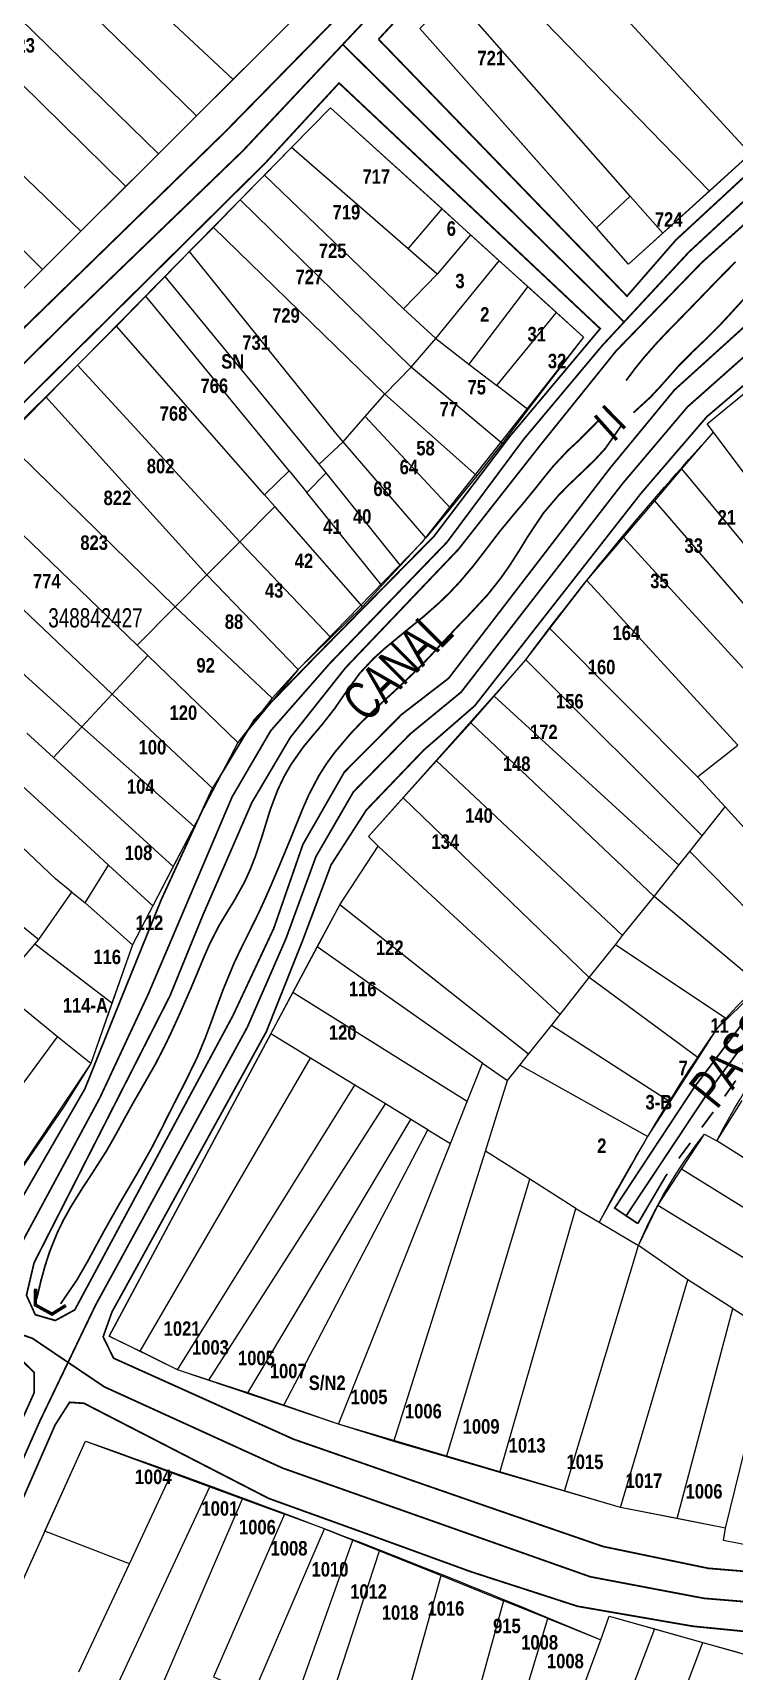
# Model space of a CAD drawing. Extents: x 203136 to 205923, y 4839890 to 4842982.
# Drawn here: x 205305.2 to 205378, y 4840160.3 to 4840330.2 of the extents above; entities that cross this region are included whole.
import ezdxf
from ezdxf.enums import TextEntityAlignment as Align

# ---------------------------------------------------------------- set-up
doc = ezdxf.new("R2010")
doc.units = 0
doc.header["$LTSCALE"] = 1.5
doc.header["$MEASUREMENT"] = 0
doc.linetypes.add('TRACO_25', pattern=[8, 3, -1, 1, -1, 1, -1])
for name, color, linetype in [('CD_MALHA_LOTES', 40, 'CONTINUOUS'), ('CD_TXT_QUADRA', 7, 'CONTINUOUS'), ('HD-CURSO-PERENE', 170, 'CONTINUOUS'), ('HD-TXT-PERENE', 170, 'CONTINUOUS'), ('RU-QUADRAS', 210, 'CONTINUOUS'), ('SV-EIXO-RUA-N-PAV', 6, 'CONTINUOUS'), ('SV-PONTE-BUEIRO', 249, 'CONTINUOUS'), ('SV-RUA-NAO-PAV-S-GUIA-C-GUIA', 7, 'CONTINUOUS'), ('SV-TXT-RUA-N-PAV-S-GUIA-C-GUIA', 7, 'CONTINUOUS'), ('Th_NmrPort', 1, 'CONTINUOUS')]:
    doc.layers.add(name, color=color, linetype=linetype)
doc.styles.add('3488-42-2D_TXTB$0$ARIAL', font='ARIAL.TTF')
doc.styles.add('ARIAL', font='ARIAL.TTF')
doc.styles.get("Standard").update_dxf_attribs({"font": 'swisscbo.ttf'})

msp = doc.modelspace()

# ---------------------------------------------------------------- linework, layer by layer
at = {"layer": 'CD_MALHA_LOTES', "linetype": 'Continuous', "flags": 128}
for points in [[(205326.01, 4840325.38), (205304.58, 4840345.4)], [(205322.23, 4840321.6), (205301.58, 4840341.74)], [(205379.67, 4840317.67), (205356.88, 4840342.47)], [(205375.4, 4840313.81), (205352.22, 4840337.7)], [(205318.28, 4840317.67), (205298.11, 4840337.35)], [(205367.18, 4840313.28), (205348.79, 4840334.18)], [(205314.9, 4840314.29), (205295.17, 4840333.69)], [(205332.94, 4840332.29), (205326.01, 4840325.38)], [(205345.38, 4840330.68), (205363.7, 4840309.98)], [(205310.23, 4840309.63), (205290.76, 4840328.34)], [(205306.24, 4840305.65), (205287.44, 4840324.45)], [(205326.01, 4840325.38), (205322.23, 4840321.6)], [(205332.08, 4840318.33), (205336.11, 4840322.44)], [(205336.11, 4840322.44), (205347.68, 4840311.96)], [(205322.23, 4840321.6), (205318.28, 4840317.67)], [(205318.28, 4840317.67), (205314.9, 4840314.29)], [(205329.27, 4840315.46), (205332.08, 4840318.33)], [(205344.17, 4840307.8), (205332.08, 4840318.33)], [(205379.67, 4840317.67), (205375.4, 4840313.81)], [(205326.75, 4840312.89), (205329.27, 4840315.46)], [(205343.67, 4840301.58), (205329.27, 4840315.46)], [(205314.9, 4840314.29), (205310.23, 4840309.63)], [(205375.4, 4840313.81), (205370.57, 4840309.44)], [(205323.96, 4840310.03), (205326.75, 4840312.89)], [(205344.49, 4840295.55), (205326.75, 4840312.89)], [(205344.17, 4840307.8), (205347.68, 4840311.96)], [(205347.68, 4840311.96), (205350.64, 4840309.27)], [(205363.7, 4840309.98), (205367.18, 4840313.28)], [(205367.18, 4840313.28), (205370.57, 4840309.44)], [(205310.23, 4840309.63), (205306.24, 4840305.65)], [(205321.5, 4840307.53), (205323.96, 4840310.03)], [(205341.75, 4840292.75), (205323.96, 4840310.03)], [(205350.64, 4840309.27), (205347.18, 4840305.17)], [(205353.6, 4840306.58), (205350.64, 4840309.27)], [(205367.02, 4840306.22), (205363.7, 4840309.98)], [(205370.57, 4840309.44), (205367.02, 4840306.22)], [(205318.96, 4840304.93), (205321.5, 4840307.53)], [(205336.65, 4840288.7), (205321.5, 4840307.53)], [(205347.18, 4840305.17), (205344.17, 4840307.8)], [(205306.24, 4840305.65), (205302.71, 4840302.13)], [(205347.18, 4840305.17), (205343.67, 4840301.58)], [(205347.04, 4840298.52), (205353.6, 4840306.58)], [(205353.6, 4840306.58), (205356.57, 4840303.89)], [(205316.95, 4840302.91), (205318.96, 4840304.93)], [(205334.95, 4840285.46), (205318.96, 4840304.93)], [(205356.57, 4840303.89), (205350.47, 4840295.86)], [(205356.57, 4840303.89), (205359.54, 4840301.2)], [(205313.93, 4840299.8), (205316.95, 4840302.91)], [(205331.82, 4840284.78), (205316.95, 4840302.91)], [(205343.67, 4840301.58), (205347.04, 4840298.52)], [(205353.37, 4840293.62), (205359.54, 4840301.2)], [(205359.54, 4840301.2), (205362.34, 4840298.66)], [(205309.87, 4840295.75), (205313.93, 4840299.8)], [(205329.26, 4840282.3), (205313.93, 4840299.8)], [(205344.49, 4840295.55), (205347.04, 4840298.52)], [(205347.04, 4840298.52), (205350.47, 4840295.86)], [(205362.34, 4840298.66), (205356.57, 4840291.14)], [(205306.59, 4840292.47), (205309.87, 4840295.75)], [(205326.71, 4840277.43), (205309.87, 4840295.75)], [(205341.75, 4840292.75), (205344.49, 4840295.55)], [(205353.91, 4840287.62), (205344.49, 4840295.55)], [(205350.47, 4840295.86), (205353.37, 4840293.62)], [(205356.57, 4840291.14), (205353.37, 4840293.62)], [(205302.18, 4840288.12), (205306.59, 4840292.47)], [(205323.3, 4840274), (205306.59, 4840292.47)], [(205339.7, 4840290.41), (205341.75, 4840292.75)], [(205351.3, 4840284.25), (205341.75, 4840292.75)], [(205375.19, 4840289.66), (205379.23, 4840292.98)], [(205337.42, 4840287.8), (205339.7, 4840290.41)], [(205348.54, 4840280.92), (205339.7, 4840290.41)], [(205356.57, 4840291.14), (205353.91, 4840287.62)], [(205337.42, 4840287.8), (205336.65, 4840288.7)], [(205372.56, 4840284.98), (205375.84, 4840288.78)], [(205375.84, 4840288.78), (205375.19, 4840289.66)], [(205392.26, 4840266.88), (205375.84, 4840288.78)], [(205320, 4840270.68), (205302.18, 4840288.12)], [(205334.95, 4840285.46), (205337.42, 4840287.8)], [(205345.98, 4840277.82), (205337.42, 4840287.8)], [(205353.91, 4840287.62), (205351.3, 4840284.25)], [(205329.26, 4840282.3), (205331.82, 4840284.78)], [(205331.82, 4840284.78), (205333.65, 4840282.53)], [(205335.67, 4840284.58), (205334.95, 4840285.46)], [(205369.73, 4840281.66), (205372.56, 4840284.98)], [(205389.3, 4840264.79), (205372.56, 4840284.98)], [(205316.05, 4840266.69), (205298.16, 4840283.95)], [(205333.65, 4840282.53), (205335.67, 4840284.58)], [(205343.38, 4840274.96), (205335.67, 4840284.58)], [(205351.3, 4840284.25), (205348.54, 4840280.92)], [(205330.33, 4840281.08), (205329.26, 4840282.3)], [(205341.45, 4840272.89), (205333.65, 4840282.53)], [(205366.48, 4840277.85), (205369.73, 4840281.66)], [(205386.32, 4840262.52), (205369.73, 4840281.66)], [(205313.46, 4840261.6), (205294.22, 4840279.92)], [(205326.71, 4840277.43), (205330.33, 4840281.08)], [(205339.42, 4840270.71), (205330.33, 4840281.08)], [(205348.54, 4840280.92), (205345.98, 4840277.82)], [(205323.3, 4840274), (205326.71, 4840277.43)], [(205336.13, 4840267.48), (205326.71, 4840277.43)], [(205345.98, 4840277.82), (205343.38, 4840274.96)], [(205362.68, 4840273.4), (205366.48, 4840277.85)], [(205382.95, 4840259.89), (205366.48, 4840277.85)], [(205310.33, 4840258.22), (205290.53, 4840276.13)], [(205343.38, 4840274.96), (205341.45, 4840272.89)], [(205320, 4840270.68), (205323.3, 4840274)], [(205332.76, 4840264.18), (205323.3, 4840274)], [(205341.45, 4840272.89), (205339.42, 4840270.71)], [(205358.84, 4840268.41), (205362.68, 4840273.4)], [(205378.37, 4840256.32), (205362.68, 4840273.4)], [(205316.05, 4840266.69), (205320, 4840270.68)], [(205330.07, 4840261.2), (205320, 4840270.68)], [(205339.42, 4840270.71), (205336.13, 4840267.48)], [(205356.36, 4840265.18), (205358.84, 4840268.41)], [(205374.18, 4840253.05), (205358.84, 4840268.41)], [(205307.59, 4840242.45), (205281.68, 4840267.06)], [(205317.17, 4840265.61), (205316.05, 4840266.69)], [(205336.13, 4840267.48), (205332.76, 4840264.18)], [(205313.46, 4840261.6), (205317.17, 4840265.61)], [(205326.5, 4840256.61), (205317.17, 4840265.61)], [(205353.1, 4840261.41), (205356.36, 4840265.18)], [(205374.67, 4840246.92), (205356.36, 4840265.18)], [(205332.76, 4840264.18), (205330.07, 4840261.2)], [(205310.33, 4840258.22), (205313.46, 4840261.6)], [(205323.98, 4840251.77), (205313.46, 4840261.6)], [(205330.07, 4840261.2), (205326.5, 4840256.61)], [(205350.66, 4840258.65), (205353.1, 4840261.41)], [(205372.24, 4840243.87), (205353.1, 4840261.41)], [(205304.62, 4840257.58), (205307.39, 4840255.05)], [(205307.39, 4840255.05), (205310.33, 4840258.22)], [(205321.96, 4840247.89), (205310.33, 4840258.22)], [(205347.11, 4840254.7), (205350.66, 4840258.65)], [(205369.68, 4840240.64), (205350.66, 4840258.65)], [(205326.5, 4840256.61), (205323.98, 4840251.77)], [(205374.18, 4840253.05), (205378.37, 4840256.32)], [(205311.63, 4840245.23), (205301.57, 4840254.43)], [(205319.79, 4840243.72), (205307.39, 4840255.05)], [(205343.65, 4840250.85), (205347.11, 4840254.7)], [(205366.38, 4840236.58), (205347.11, 4840254.7)], [(205377.04, 4840249.91), (205374.18, 4840253.05)], [(205323.98, 4840251.77), (205321.96, 4840247.89)], [(205340.05, 4840246.83), (205343.65, 4840250.85)], [(205362.93, 4840232.21), (205343.65, 4840250.85)], [(205374.67, 4840246.92), (205377.04, 4840249.91)], [(205388.32, 4840237.46), (205377.04, 4840249.91)], [(205321.96, 4840247.89), (205319.79, 4840243.72)], [(205337.09, 4840239.77), (205341.05, 4840245.83)], [(205341.05, 4840245.83), (205340.05, 4840246.83)], [(205359.93, 4840228.38), (205341.05, 4840245.83)], [(205373.37, 4840245.29), (205374.67, 4840246.92)], [(205313.09, 4840243.88), (205311.63, 4840245.23)], [(205372.24, 4840243.87), (205373.37, 4840245.29)], [(205384, 4840234.51), (205373.37, 4840245.29)], [(205309.29, 4840241.08), (205307.59, 4840242.45)], [(205310.68, 4840239.97), (205313.09, 4840243.88)], [(205313.09, 4840243.88), (205317.67, 4840239.65)], [(205319.79, 4840243.72), (205317.67, 4840239.65)], [(205369.68, 4840240.64), (205372.24, 4840243.87)], [(205305.85, 4840236.16), (205309.29, 4840241.08)], [(205309.29, 4840241.08), (205310.68, 4840239.97)], [(205366.38, 4840236.58), (205369.68, 4840240.64)], [(205380.75, 4840231.35), (205369.68, 4840240.64)], [(205300.89, 4840240.19), (205305.85, 4840236.16)], [(205315.57, 4840235.61), (205310.68, 4840239.97)], [(205317.67, 4840239.65), (205315.57, 4840235.61)], [(205334.74, 4840235.39), (205337.09, 4840239.77)], [(205356.66, 4840224.27), (205337.09, 4840239.77)], [(205301.55, 4840231.11), (205305.44, 4840235.68)], [(205305.44, 4840235.68), (205305.85, 4840236.16)], [(205313.45, 4840229.56), (205305.44, 4840235.68)], [(205315.57, 4840235.61), (205313.45, 4840229.56)], [(205362.93, 4840232.21), (205365.67, 4840235.6)], [(205365.67, 4840235.6), (205366.38, 4840236.58)], [(205377.22, 4840227.91), (205365.67, 4840235.6)], [(205332.21, 4840230.65), (205334.74, 4840235.39)], [(205351.88, 4840223.35), (205334.74, 4840235.39)], [(205359.93, 4840228.38), (205362.93, 4840232.21)], [(205374.23, 4840223.9), (205362.93, 4840232.21)], [(205329.93, 4840226.38), (205332.21, 4840230.65)], [(205350.28, 4840219.34), (205332.21, 4840230.65)], [(205380.75, 4840231.35), (205377.22, 4840227.91)], [(205307.81, 4840226.08), (205303.77, 4840229.37)], [(205313.45, 4840229.56), (205311.27, 4840223.3)], [(205356.66, 4840224.27), (205359.02, 4840227.24)], [(205359.02, 4840227.24), (205359.93, 4840228.38)], [(205371.29, 4840219.31), (205359.02, 4840227.24)], [(205377.22, 4840227.91), (205376.09, 4840226.81), (205374.23, 4840223.9)], [(205293.24, 4840206.31), (205307.81, 4840226.08)], [(205311.27, 4840223.3), (205307.81, 4840226.08)], [(205329.93, 4840226.38), (205313.17, 4840195.02), (205316.37, 4840193.44)], [(205334.04, 4840223.86), (205329.93, 4840226.38)], [(205316.37, 4840193.44), (205334.04, 4840223.86)], [(205338.64, 4840221.05), (205334.04, 4840223.86)], [(205355.75, 4840223.11), (205356.66, 4840224.27)], [(205374.23, 4840223.9), (205371.29, 4840219.31)], [(205311.27, 4840223.3), (205308.42, 4840218.78), (205297.43, 4840202.77)], [(205350.28, 4840219.34), (205351.88, 4840223.35)], [(205351.88, 4840223.35), (205354.48, 4840221.52)], [(205354.48, 4840221.52), (205355.75, 4840223.11)], [(205368.99, 4840215.72), (205355.75, 4840223.11)], [(205320.26, 4840191.51), (205338.64, 4840221.05)], [(205341.81, 4840219.11), (205338.64, 4840221.05)], [(205352.17, 4840214.22), (205354.48, 4840221.52)], [(205323.48, 4840190.45), (205341.81, 4840219.11)], [(205344.44, 4840217.5), (205341.81, 4840219.11)], [(205348.54, 4840214.99), (205350.28, 4840219.34)], [(205371.29, 4840219.31), (205368.99, 4840215.72)], [(205376.19, 4840215.29), (205378.8, 4840219.45)], [(205327.53, 4840189.12), (205344.44, 4840217.5)], [(205346.22, 4840216.41), (205344.44, 4840217.5)], [(205331.27, 4840187.84), (205346.22, 4840216.41)], [(205346.22, 4840216.41), (205348.54, 4840214.99)], [(205368.99, 4840215.72), (205363.97, 4840206.83)], [(205372.5, 4840212.32), (205374.89, 4840215.96)], [(205374.89, 4840215.96), (205376.19, 4840215.29)], [(205392.07, 4840205.2), (205376.19, 4840215.29)], [(205336.95, 4840185.9), (205348.54, 4840214.99)], [(205342.67, 4840184.09), (205352.17, 4840214.22)], [(205356.77, 4840211.29), (205352.17, 4840214.22)], [(205370.04, 4840208.58), (205372.5, 4840212.32)], [(205388.51, 4840202.42), (205372.5, 4840212.32)], [(205348.14, 4840182.5), (205356.77, 4840211.29)], [(205361.55, 4840208.25), (205356.77, 4840211.29)], [(205368.05, 4840204.43), (205370.04, 4840208.58)], [(205383.3, 4840200.49), (205370.04, 4840208.58)], [(205353.67, 4840180.87), (205361.55, 4840208.25)], [(205361.55, 4840208.25), (205363.97, 4840206.83)], [(205363.97, 4840206.83), (205368.05, 4840204.43)], [(205360.39, 4840178.93), (205368.05, 4840204.43)], [(205373.18, 4840200.85), (205368.05, 4840204.43)], [(205366.17, 4840177.25), (205373.18, 4840200.85)], [(205377.85, 4840197.88), (205373.18, 4840200.85)], [(205372.07, 4840176.09), (205377.85, 4840197.88)], [(205377.85, 4840197.88), (205382.02, 4840195.22)], [(205377.09, 4840175.1), (205382.02, 4840195.22)], [(205320.26, 4840191.51), (205316.37, 4840193.44)], [(205323.48, 4840190.45), (205320.26, 4840191.51)], [(205327.53, 4840189.12), (205323.48, 4840190.45)], [(205331.27, 4840187.84), (205327.53, 4840189.12)], [(205336.95, 4840185.9), (205331.27, 4840187.84)], [(205342.67, 4840184.09), (205336.95, 4840185.9)], [(205306.47, 4840174.78), (205310.69, 4840184.12)], [(205310.69, 4840184.12), (205319.67, 4840180.83)], [(205348.14, 4840182.5), (205342.67, 4840184.09)], [(205353.67, 4840180.87), (205348.14, 4840182.5)], [(205313.86, 4840158.46), (205323.61, 4840179.39)], [(205315.25, 4840171.38), (205319.67, 4840180.83)], [(205319.67, 4840180.83), (205323.61, 4840179.39)], [(205323.61, 4840179.39), (205326.98, 4840178.15)], [(205360.39, 4840178.93), (205353.67, 4840180.87)], [(205317.75, 4840156.7), (205326.98, 4840178.15)], [(205326.98, 4840178.15), (205331.34, 4840176.55)], [(205366.17, 4840177.25), (205360.39, 4840178.93)], [(205331.34, 4840176.55), (205323.96, 4840159.67), (205325.53, 4840158.97), (205323.6, 4840154.06)], [(205335.49, 4840175.04), (205331.34, 4840176.55)], [(205372.07, 4840176.09), (205366.17, 4840177.25)], [(205377.09, 4840175.1), (205372.07, 4840176.09)], [(205306.47, 4840174.78), (205296.28, 4840152.16), (205303.7, 4840146.74)], [(205315.25, 4840171.38), (205306.47, 4840174.78)], [(205327.81, 4840157.22), (205335.49, 4840175.04)], [(205335.49, 4840175.04), (205338.41, 4840173.86)], [(205376.86, 4840173.83), (205377.09, 4840175.1)], [(205331.94, 4840155.6), (205338.41, 4840173.86)], [(205335.19, 4840154.32), (205341.2, 4840172.74)], [(205338.41, 4840173.86), (205341.2, 4840172.74)], [(205341.2, 4840172.74), (205347.58, 4840170.17)], [(205381.98, 4840172.82), (205376.86, 4840173.83)], [(205310.01, 4840160.2), (205315.25, 4840171.38)], [(205342.35, 4840151.5), (205347.58, 4840170.17)], [(205347.58, 4840170.17), (205354.05, 4840167.57)], [(205354.05, 4840167.57), (205348.93, 4840148.91)], [(205358.64, 4840165.72), (205354.05, 4840167.57)], [(205364.13, 4840163.51), (205365, 4840165.95), (205369.7, 4840164.64)], [(205352.97, 4840146.89), (205358.64, 4840165.72)], [(205358.64, 4840165.72), (205364.13, 4840163.51)], [(205369.7, 4840164.64), (205361.85, 4840144.02)], [(205369.7, 4840164.64), (205374.72, 4840163.23)], [(205357.46, 4840145.44), (205364.13, 4840163.51)], [(205366.87, 4840142.39), (205374.72, 4840163.23)], [(205374.72, 4840163.23), (205378.46, 4840162.18)]]:
    msp.add_lwpolyline(points, dxfattribs=at)
at = {"layer": 'HD-CURSO-PERENE', "const_width": 0.18}
for points in [[(205378.126977, 4840306.47084), (205377.069634, 4840305.406493), (205375.644758, 4840303.944002), (205374.604129, 4840302.863678), (205373.13, 4840301.34), (205371.03354, 4840299.194241), (205370.003548, 4840298.103574), (205368.604092, 4840296.517348), (205367.660382, 4840295.349236), (205366.766543, 4840294.143812)], [(205379.47, 4840303.15), (205377.450844, 4840300.931009), (205376.428604, 4840299.833073), (205374.84711, 4840298.26067), (205373.761291, 4840297.22429), (205372.31, 4840295.77), (205370.319158, 4840293.528499), (205369.297667, 4840292.42874), (205367.53777, 4840290.819531)], [(205363.96, 4840290.05), (205361.849113, 4840287.922497), (205360.746164, 4840286.900476), (205359.25248, 4840285.311065), (205358.301741, 4840284.150317), (205357.370754, 4840282.971087), (205356.012784, 4840281.313585), (205355.043724, 4840280.168375), (205353.66, 4840278.49), (205351.840385, 4840276.105448), (205350.922833, 4840274.918316), (205349.540165, 4840273.282221), (205348.511247, 4840272.187892), (205347.437277, 4840271.13896), (205345.726863, 4840269.630252), (205343.400061, 4840267.735942), (205341.742905, 4840266.364112), (205340.62576, 4840265.356197), (205339.16, 4840263.8), (205337.402093, 4840261.372819), (205336.54975, 4840260.134866), (205335.210576, 4840258.420811), (205334.237515, 4840257.27838), (205333.282949, 4840256.121153), (205332.027001, 4840254.336091), (205331.280604, 4840253.02907), (205330.633128, 4840251.671028), (205329.87134, 4840249.649956), (205328.984364, 4840246.78306), (205328.336292, 4840244.835767), (205327.790961, 4840243.435289), (205327.168544, 4840242.070494), (205326.133689, 4840240.209343), (205325.346072, 4840238.930862), (205324.574901, 4840237.644102), (205323.630978, 4840235.809939), (205323.025331, 4840234.437003), (205322.450442, 4840233.048544), (205321.617852, 4840231.056456), (205320.411064, 4840228.310791), (205319.55246, 4840226.436919), (205318.903976, 4840225.083635), (205317.96, 4840223.25), (205316.473687, 4840220.644899), (205315.719954, 4840219.34751), (205314.649477, 4840217.413249), (205313.936496, 4840216.092662), (205312.88, 4840214.23), (205311.264102, 4840211.70542), (205310.437341, 4840210.452397), (205309.177428, 4840208.426254), (205308.447177, 4840207.113195), (205307.785282, 4840205.767052), (205306.971216, 4840203.741048), (205306.509177, 4840202.312578), (205306.108913, 4840200.86365), (205305.630395, 4840198.84772)], [(205366.31, 4840289.53), (205364.612821, 4840287.102738), (205363.598885, 4840285.997211), (205362.518449, 4840284.944012), (205360.802149, 4840283.302969), (205359.750208, 4840282.228355), (205358.18, 4840280.38), (205356.522764, 4840277.886209), (205355.739666, 4840276.601321), (205354.641364, 4840274.887856), (205353.777835, 4840273.659024), (205352.41, 4840271.93), (205350.370869, 4840269.732497), (205349.322092, 4840268.657877), (205347.700035, 4840266.928632), (205346.689017, 4840265.819991), (205345.31, 4840264.36), (205343.143208, 4840262.287282), (205342.035242, 4840261.274545), (205340.325222, 4840259.683188), (205339.254501, 4840258.632242), (205338.21849, 4840257.547058), (205336.614954, 4840255.657967), (205335.725727, 4840254.444862), (205334.915866, 4840253.180504), (205333.867763, 4840251.180925), (205333.263498, 4840249.807281), (205332.695399, 4840248.416027), (205331.935594, 4840246.53887), (205330.786455, 4840243.768686), (205329.910593, 4840241.710774), (205329.306875, 4840240.337416), (205328.681381, 4840238.973766), (205327.683009, 4840236.935693), (205327.009196, 4840235.594949), (205326.14, 4840233.78), (205324.99328, 4840231.009586), (205324.467233, 4840229.6034), (205323.647258, 4840227.348187), (205323.11978, 4840225.943082), (205322.3, 4840223.96), (205320.986569, 4840221.264684), (205320.296005, 4840219.93163), (205319.246856, 4840217.858522), (205318.578922, 4840216.515175), (205317.52, 4840214.46), (205316.043647, 4840211.849077), (205315.281959, 4840210.556213), (205314.105364, 4840208.54367), (205312.632389, 4840205.930279), (205311.658212, 4840204.128077), (205310.943165, 4840202.808293), (205309.81, 4840200.84), (205308.120295, 4840198.366274)]]:
    msp.add_lwpolyline(points, dxfattribs=at)
at = {"layer": 'RU-QUADRAS', "color": 6, "linetype": 'Continuous'}
for points in [[(205438.2, 4840428.09, -0.0210712142), (205402.73, 4840405.12), (205391.97, 4840397), (205384.55, 4840388.32), (205332.94, 4840332.29), (205298.21, 4840297.71, 0.0175042485), (205243.94, 4840245.38), (205195.44, 4840286.89), (205171.14, 4840306.33), (205136.56, 4840329.25), (205012.24, 4840409.76), (205023.25, 4840426.52), (205027.15, 4840424.04), (205034.13, 4840434.64)], [(205381.98, 4840172.82), (205376.86, 4840173.83), (205377.09, 4840175.1), (205366.17, 4840177.25), (205336.95, 4840185.9), (205320.26, 4840191.51), (205313.17, 4840195.02), (205337.09, 4840239.77), (205341.05, 4840245.83), (205340.05, 4840246.83), (205356.36, 4840265.18, -0.0261602152), (205375.84, 4840288.78), (205375.19, 4840289.66), (205388.16, 4840300.34)], [(205392.26, 4840240.15, 0.0866414712), (205376.09, 4840226.81, 0.0277186981), (205363.97, 4840206.83), (205368.05, 4840204.43, -0.0672405661), (205374.89, 4840215.96), (205376.19, 4840215.29, -0.0751072611), (205387.89, 4840231.66)]]:
    msp.add_lwpolyline(points, format="xyb", dxfattribs=at)
msp.add_lwpolyline([(205345.38, 4840330.68), (205366.72, 4840352.54), (205382.74, 4840364.31), (205380.25, 4840367.43), (205385.4, 4840371.56), (205384.33, 4840373.36), (205393.81, 4840381.38), (205392.85, 4840382.4), (205398.94, 4840386.74), (205403.39, 4840393.58), (205447.04, 4840417.94), (205481.1, 4840355.44), (205470.79, 4840351.66), (205453.63, 4840347.7), (205451.45, 4840353.44), (205443.39, 4840349.92), (205441.52, 4840354.19), (205406.97, 4840333.42), (205404.76, 4840336.69), (205385.07, 4840322.56), (205367.02, 4840306.22)], close=True, dxfattribs=at)
for points in [[(205255.82, 4840234.81, -0.0274054335), (205281.78, 4840260.97), (205278.87, 4840264.19), (205336.11, 4840322.44), (205362.34, 4840298.66), (205345.52, 4840277.27), (205332.76, 4840264.18), (205326.5, 4840256.61), (205315.57, 4840235.61), (205311.27, 4840223.3), (205297.43, 4840202.77), (205285.75, 4840212.57)], [(205296.28, 4840152.16), (205310.69, 4840184.12, -0.0158818404), (205364.13, 4840163.51), (205365, 4840165.95), (205383.69, 4840160.72), (205383.86, 4840162.99), (205426.39, 4840158.27), (205453.02, 4840154.6), (205511.27, 4840142.55), (205538.34, 4840133.99), (205542.88, 4840130.07), (205547.59, 4840123.25), (205555.63, 4840104.22), (205548.12, 4840099.33), (205552.57, 4840096.27), (205533.36, 4840062.22), (205510.74, 4840069.81), (205511.27, 4840072.61, -0.0229911433), (205466.91, 4840086.49), (205466.21, 4840083.35), (205439.23, 4840092.26), (205438.35, 4840091.38), (205330.08, 4840126.22, 0.0223516869)]]:
    msp.add_lwpolyline(points, format="xyb", close=True, dxfattribs=at)
at = {"layer": 'SV-EIXO-RUA-N-PAV', "const_width": 0.18}
for points in [[(205451.838118, 4840425.790309), (205442.987455, 4840421.597889), (205426.590437, 4840413.58571), (205412.569123, 4840406.365432), (205408.376703, 4840403.84998), (205400.644019, 4840398.819077), (205394.029312, 4840392.57703), (205385.737638, 4840381.86307), (205373.952281, 4840368.214415), (205354.387657, 4840347.112571), (205327.043766, 4840317.998547), (205309.647678, 4840301.199094), (205279.203602, 4840271.136614), (205252.60503, 4840242.20892), (205248.750434, 4840236.880657), (205246.320331, 4840235.31971), (205229.460028, 4840216.550005)], [(205522.373608, 4840349.095782), (205496.381262, 4840343.215161), (205491.91199, 4840342.039037), (205487.913167, 4840340.980525), (205450.335996, 4840333.453329), (205435.869668, 4840329.454507), (205424.578875, 4840325.573297), (205414.4054, 4840321.104025), (205404.996406, 4840315.57624), (205394.528899, 4840308.75472), (205382.532432, 4840299.757369), (205373.123438, 4840291.406887), (205366.360723, 4840283.409241), (205349.659758, 4840261.827361), (205344.367199, 4840257.475701), (205338.486578, 4840251.477467), (205334.605368, 4840244.773559), (205331.488638, 4840236.246658), (205327.489816, 4840227.072889), (205311.72975, 4840198.199038), (205305.966741, 4840186.20257), (205293.617437, 4840158.269619), (205291.85325, 4840154.388408), (205290.247161, 4840150.948308)], [(205337.381498, 4840329.005503), (205366.559525, 4840300.2196)], [(205383.137541, 4840316.616296), (205373.277521, 4840307.47077), (205364.274893, 4840297.753648), (205356.129659, 4840288.036526), (205348.198773, 4840277.390562), (205336.052371, 4840264.815464), (205329.907721, 4840257.81342), (205325.906553, 4840250.954275), (205317.189723, 4840230.448291), (205312.188263, 4840219.730877), (205302.68549, 4840202.08287), (205297.398233, 4840193.223141), (205296.255042, 4840189.793569), (205290.681987, 4840177.790066), (205282.536753, 4840161.14235), (205280.267061, 4840156.816791)], [(205366.77357, 4840207.499857), (205375.392319, 4840220.488292), (205380.597748, 4840227.509568), (205387.740081, 4840235.01507), (205396.819317, 4840240.583669), (205404.687989, 4840243.852194), (205412.132963, 4840246.333852), (205419.759522, 4840248.028643), (205428.596646, 4840249.723434), (205439.733843, 4840253.113016), (205472.540152, 4840266.550286), (205497.296204, 4840277.384842), (205501.654237, 4840280.169141), (205503.712198, 4840281.258649), (205506.016317, 4840281.565337)], [(205235.369528, 4840247.519318), (205245.803994, 4840238.854985), (205248.750434, 4840236.880657), (205252.511865, 4840232.84585), (205273.380798, 4840215.610348), (205294.948466, 4840198.328263), (205305.196603, 4840194.787998), (205312.649793, 4840189.757095), (205331.143021, 4840181.325674), (205363.051991, 4840170.052724), (205374.837348, 4840167.816766), (205427.522085, 4840163.4846), (205452.117613, 4840159.944334), (205470.750588, 4840156.590399), (205499.119293, 4840150.814177), (205504.336526, 4840149.509868), (205509.833253, 4840147.367076), (205520.176437, 4840142.623689), (205526.183689, 4840141.870348), (205532.755808, 4840142.024672), (205539.319937, 4840142.708832), (205545.335178, 4840144.420742)]]:
    msp.add_lwpolyline(points, dxfattribs=at)
at = {"layer": 'SV-PONTE-BUEIRO', "linetype": 'Continuous', "const_width": 0.35}
for points in [[(205364.38, 4840291.51), (205366.64, 4840289.2)], [(205365.8, 4840287.99), (205363.55, 4840290.51)], [(205305.52, 4840199.93), (205305.5, 4840198.25), (205307.23, 4840197.3), (205308.67, 4840198.2)]]:
    msp.add_lwpolyline(points, dxfattribs=at)
at = {"layer": 'SV-RUA-NAO-PAV-S-GUIA-C-GUIA', "linetype": 'TRACO_25', "const_width": 0.18}
for points in [[(205450.27, 4840428.01), (205440.29, 4840423.82), (205423.4, 4840415.71), (205411.58, 4840408.71), (205401.92, 4840402.47), (205392.95, 4840394.44), (205384.01, 4840383.21), (205372.24, 4840369.65), (205352.71, 4840348.04), (205325.15, 4840319.91), (205277.05, 4840273.04), (205248.65, 4840241.43), (205246.98, 4840240.83), (205245.43, 4840242.01), (205236.22, 4840249.56)], [(205429.53, 4840411.06), (205445.79, 4840419.74), (205447.21, 4840419.7), (205449, 4840418.51), (205467.9, 4840385.55), (205481.9, 4840356.92), (205481.58, 4840354.47), (205479.28, 4840352.82), (205465.35, 4840349.12), (205455.52, 4840347.36), (205451.11, 4840347.13), (205444.19, 4840347.9), (205439.16, 4840347.17), (205433.24, 4840345.09), (205418.67, 4840337.58), (205404.01, 4840331.07), (205390.45, 4840323.4), (205381.89, 4840317.94), (205371.93, 4840308.73), (205366.86, 4840302.9), (205341.09, 4840329.55)], [(205341.09, 4840329.55), (205356.45, 4840346.07), (205376.19, 4840367.17), (205387.88, 4840380.92), (205395, 4840390.2), (205402.13, 4840397.04), (205409.9, 4840401.69), (205429.53, 4840411.06)], [(205381.3, 4840301.79), (205371.78, 4840293.17), (205365.1, 4840285.06), (205348.36, 4840263.26), (205343.48, 4840259.5), (205337.54, 4840253.52), (205333.25, 4840246.03), (205330.22, 4840237.3), (205326.01, 4840228.3), (205309.59, 4840197.74), (205307.57, 4840196.64), (205305.49, 4840197.24), (205304.58, 4840199.26), (205305.37, 4840202.63), (205319.46, 4840230.31), (205322.85, 4840238.63), (205327.95, 4840250.36), (205331.93, 4840257.1), (205337.66, 4840264.34), (205349.38, 4840276.64), (205357.81, 4840287.37), (205365.74, 4840297.23), (205374.63, 4840306.4), (205384.37, 4840315.17)], [(205427.91, 4840166.54), (205375.29, 4840170.93), (205364.39, 4840173.19), (205353.16, 4840177.06), (205342.74, 4840180.68), (205332.26, 4840184.33), (205313.61, 4840192.73), (205312.53, 4840194.95), (205313.45, 4840197.53), (205329.45, 4840226.59), (205333.21, 4840236.03), (205336.17, 4840243.91), (205339.84, 4840249.61), (205345.8, 4840255.83), (205351.08, 4840260.42), (205368.32, 4840282.46), (205375.14, 4840290.4), (205383.93, 4840297.87)], [(205379.49, 4840228.32), (205373.83, 4840220.83), (205365.58, 4840208.3), (205367.98, 4840206.69)], [(205289.85, 4840155.03), (205290.22, 4840155.61), (205290.7, 4840156.41), (205305.37, 4840189.13), (205305.37, 4840191.25), (205304.02, 4840192.58), (205301.53, 4840192.95), (205299.57, 4840191.7), (205298.6, 4840189.2), (205292.92, 4840177.16)], [(205294.33, 4840151.06), (205293.44, 4840152.56), (205293.84, 4840153.96), (205295.07, 4840157.25), (205307.55, 4840185.8), (205309.05, 4840188.15), (205310.54, 4840188.05), (205329.7, 4840178.18), (205340.37, 4840174.33), (205350.66, 4840170.58), (205361.74, 4840166.99), (205373.69, 4840164.92), (205425.85, 4840159.73), (205470.12, 4840153.41), (205498.72, 4840147.94), (205506.82, 4840145.45), (205513.05, 4840142.64), (205519.83, 4840139.74), (205526.05, 4840138.77)]]:
    msp.add_lwpolyline(points, dxfattribs=at)
at = {"layer": 'SV-RUA-NAO-PAV-S-GUIA-C-GUIA', "linetype": 'TRACO_25', "const_width": 0.18, "flags": 128}
msp.add_lwpolyline([(205337, 4840325.01), (205329.34, 4840316.7), (205281.02, 4840268.79), (205254.11, 4840240.24), (205253.09, 4840237.43), (205253.58, 4840234.57), (205291.92, 4840203.23), (205294.58, 4840201.01), (205296.99, 4840200.7), (205300.26, 4840202.68), (205310.63, 4840220.65), (205314.29, 4840229.76), (205318.55, 4840240.27), (205323.76, 4840251.62), (205328.2, 4840258.96), (205334.36, 4840265.32), (205346.85, 4840278), (205354.73, 4840288.38), (205364.08, 4840299.53)], close=True, dxfattribs=at)
at = {"layer": 'SV-RUA-NAO-PAV-S-GUIA-C-GUIA', "const_width": 0.18}
for points in [[(205376.987879, 4840219.8882), (205378.137656, 4840221.524664)], [(205374.61616, 4840216.667374), (205375.807597, 4840218.27376)], [(205372.233285, 4840213.454601), (205373.424722, 4840215.060988)], [(205370.511285, 4840211.001913), (205370.88, 4840211.63)], [(205370.88, 4840211.63), (205371.041847, 4840211.848215)], [(205367.98, 4840206.69), (205370.511285, 4840211.001913)]]:
    msp.add_lwpolyline(points, dxfattribs=at)

# ---------------------------------------------------------------- texts
at = {"layer": 'CD_TXT_QUADRA', "style": 'ARIAL', "width": 0.7}
msp.add_text('348842427', height=2, dxfattribs=at).set_placement((205306.84, 4840268.53))
at = {"layer": 'HD-TXT-PERENE', "style": 'ARIAL', "width": 0.7}
msp.add_text('CANAL', height=4, rotation=45, dxfattribs=at).set_placement((205339.82, 4840258.53))
at = {"layer": 'SV-TXT-RUA-N-PAV-S-GUIA-C-GUIA', "style": '3488-42-2D_TXTB$0$ARIAL', "width": 0.7}
msp.add_text('PASS.', height=4, rotation=51, dxfattribs=at).set_placement((205376.161439, 4840218.444824))
at = {"layer": 'Th_NmrPort', "color": 1}
for s, p in [('723', (205302.586138, 4840328.927178)), ('721', (205351.345723, 4840327.604367)), ('717', (205339.426775, 4840315.312209)), ('719', (205336.326775, 4840311.612209)), ('6', (205348.162822, 4840309.916138)), ('724', (205369.74848, 4840310.85406)), ('725', (205334.896775, 4840307.612209)), ('727', (205332.476775, 4840304.892209)), ('3', (205349.062822, 4840304.476138)), ('2', (205351.632822, 4840301.006138)), ('729', (205330.056775, 4840300.892209)), ('731', (205326.966775, 4840298.092209)), ('31', (205356.542822, 4840298.966138)), ('SN', (205324.776775, 4840296.132209)), ('32', (205358.652822, 4840296.176138)), ('766', (205322.626775, 4840293.602209)), ('75', (205350.321621, 4840293.46022)), ('77', (205347.429437, 4840291.17611)), ('768', (205318.396775, 4840290.732209)), ('58', (205345.009437, 4840287.13611)), ('802', (205317.056775, 4840285.272209)), ('64', (205343.279437, 4840285.17611)), ('68', (205340.559437, 4840282.91611)), ('822', (205312.576775, 4840281.972209)), ('41', (205335.349437, 4840278.98611)), ('40', (205338.439437, 4840280.04611)), ('21', (205376.248554, 4840279.957271)), ('823', (205310.166775, 4840277.332209)), ('33', (205372.818554, 4840277.027271)), ('42', (205332.399437, 4840275.43611)), ('774', (205305.256775, 4840273.332209)), ('43', (205329.309437, 4840272.37611)), ('35', (205369.268554, 4840273.357271)), ('88', (205325.149437, 4840269.13611)), ('164', (205365.358554, 4840267.977271)), ('92', (205322.209437, 4840264.60611)), ('160', (205362.788554, 4840264.427271)), ('156', (205359.488554, 4840260.877271)), ('120', (205319.419437, 4840259.69611)), ('172', (205356.798554, 4840257.697271)), ('100', (205316.209437, 4840256.10611)), ('148', (205353.978554, 4840254.397271)), ('104', (205314.999437, 4840252.02611)), ('140', (205350.068554, 4840249.017271)), ('108', (205314.769437, 4840245.15611)), ('134', (205346.578554, 4840246.317271)), ('112', (205315.899437, 4840237.90611)), ('122', (205340.828554, 4840235.317271)), ('116', (205311.519437, 4840234.35611)), ('116', (205338.018554, 4840231.027271)), ('114-A', (205308.349437, 4840229.33611)), ('120', (205335.938554, 4840226.507271)), ('11', (205375.508554, 4840227.237271)), ('7', (205372.208554, 4840222.837271)), ('3-B', (205368.778554, 4840219.287271)), ('2', (205363.768554, 4840214.767271)), ('1021', (205318.808554, 4840195.797271)), ('1003', (205321.748554, 4840193.847271)), ('1005', (205326.518554, 4840192.747271)), ('1007', (205329.818554, 4840191.397271)), ('S/N2', (205333.858554, 4840190.177271)), ('1005', (205338.198554, 4840188.707271)), ('1006', (205343.828554, 4840187.237271)), ('1009', (205349.818554, 4840185.647271)), ('1013', (205354.588554, 4840183.687271)), ('1004', (205315.809615, 4840180.419342)), ('1015', (205360.588554, 4840181.977271)), ('1017', (205366.698554, 4840180.017271)), ('1006', (205372.938554, 4840178.917271)), ('1001', (205322.729615, 4840177.139342)), ('1006', (205326.619615, 4840175.199342)), ('1008', (205329.899615, 4840173.009342)), ('1010', (205334.149615, 4840170.829342)), ('1012', (205338.149615, 4840168.519342)), ('1016', (205346.168554, 4840166.767271)), ('1018', (205341.429615, 4840166.339342)), ('915', (205352.968554, 4840164.947271)), ('1008', (205355.888554, 4840163.247271)), ('1008', (205358.558554, 4840161.307271))]:
    msp.add_text(s, height=1.5, dxfattribs=at).set_placement(p, align=Align.MIDDLE_LEFT)

doc.saveas('drawing.dxf')
